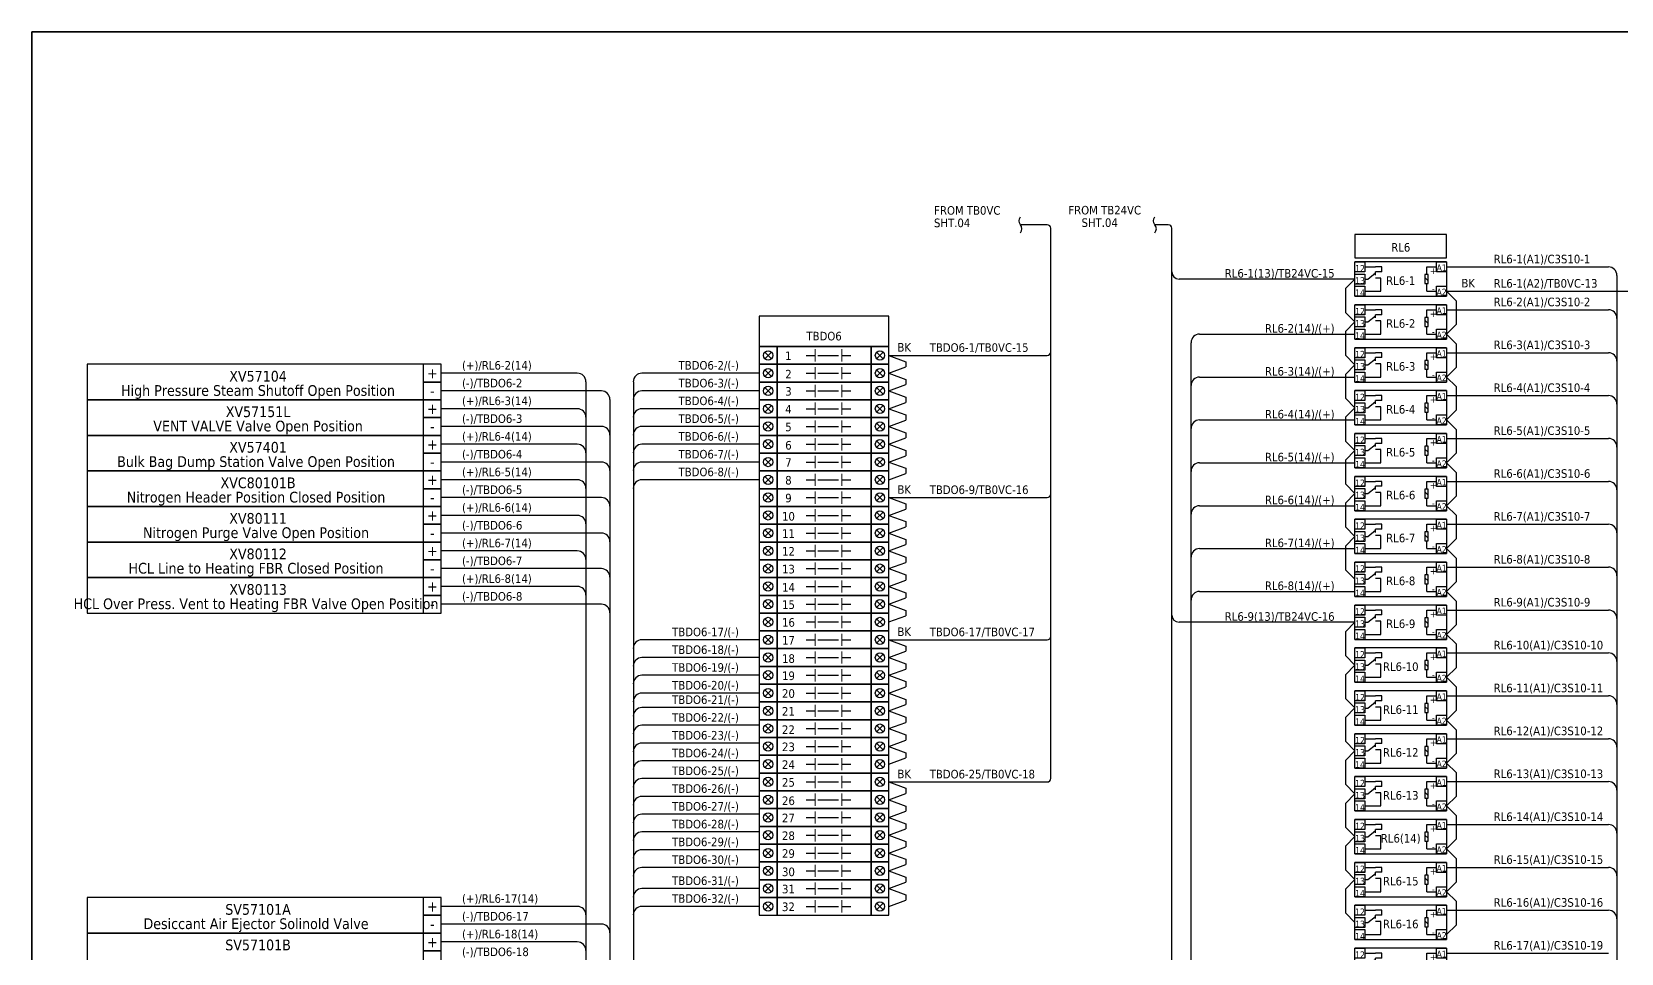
# Model space of a CAD drawing. Header units: millimetres. Extents: x 0 to 1792788, y -13 to 262234.
# Drawn here: x 1468623 to 1525124, y 35938 to 68674 of the extents above; entities that cross this region are included whole.
import ezdxf
from ezdxf.enums import TextEntityAlignment as Align

# ---------------------------------------------------------------- set-up
doc = ezdxf.new("R2010")
doc.units = ezdxf.units.MM
doc.layers.add('HELPPOINT', color=7, linetype='Continuous', lineweight=25)
doc.layers.add('power', color=7, linetype='Continuous', lineweight=25)
doc.styles.add('Tahoma', font='')
doc.styles.get('Tahoma').set_extended_font_data('Tahoma')

# ---------------------------------------------------------------- blocks, each defined once
blk = doc.blocks.new('TPA')
at = {"layer": 'HELPPOINT', "color": 4, "lineweight": 35, "ltscale": 25.4}
for p, q in [((14292753, 12749437), (14292753, 12827491)), ((14292753, 12827491), (14405128, 12827491)), ((14292753, 12749437), (14292753, 12827491)), ((14292753, 12827491), (14405128, 12827491))]:
    blk.add_line(p, q, dxfattribs=at)
blk = doc.blocks.new('700RL')
at = {"color": 1, "ltscale": 25.4}
for p, q in [((15889446, 12491261), (15889446, 12492481)), ((15889446, 12492126), (15889446, 12492481)), ((15889446, 12492481), (15889797, 12492481)), ((15892698, 12492481), (15889446, 12492481)), ((15889446, 12491261), (15889446, 12492481)), ((15889797, 12492481), (15889797, 12492126)), ((15892347, 12492126), (15892347, 12492481)), ((15892347, 12492481), (15892698, 12492481)), ((15892698, 12492481), (15892698, 12492126)), ((15892698, 12492481), (15892698, 12491261)), ((15889797, 12492126), (15889446, 12492126)), ((15889446, 12491694), (15889446, 12492049)), ((15889446, 12492049), (15889797, 12492049)), ((15889797, 12492304), (15890173, 12492304)), ((15889797, 12492049), (15889797, 12491694)), ((15889797, 12491871), (15889900, 12491871)), ((15889900, 12491871), (15890173, 12492089)), ((15890399, 12492304), (15890173, 12492304)), ((15890399, 12492129), (15890173, 12492129)), ((15890173, 12492013), (15890173, 12492129)), ((15890363, 12491906), (15890173, 12491906)), ((15890363, 12491439), (15890363, 12491906)), ((15890399, 12492129), (15890399, 12492304)), ((15891926, 12491929), (15892042, 12491814)), ((15891998, 12492304), (15892347, 12492304)), ((15891998, 12492031), (15891998, 12492304)), ((15892698, 12492126), (15892347, 12492126)), ((15889797, 12491694), (15889446, 12491694)), ((15889446, 12491261), (15889446, 12491617)), ((15889446, 12491617), (15889797, 12491617)), ((15889797, 12491261), (15889446, 12491261)), ((15889446, 12491261), (15892698, 12491261)), ((15889797, 12491617), (15889797, 12491261)), ((15889797, 12491439), (15890363, 12491439)), ((15891998, 12491439), (15891998, 12491712)), ((15891998, 12491439), (15892347, 12491439)), ((15892347, 12491261), (15892347, 12491617)), ((15892347, 12491617), (15892698, 12491617)), ((15892698, 12491261), (15892347, 12491261)), ((15892698, 12491617), (15892698, 12491261))]:
    blk.add_line(p, q, dxfattribs=at)
blk.add_lwpolyline([(15891926, 12491712), (15892042, 12491712), (15892042, 12492031), (15891926, 12492031)], close=True, dxfattribs=at)
at = {"color": 1, "style": 'Tahoma'}
for s, height, p in [('A1', 231.6, (15892527, 12492274)), ('12', 231.6, (15889626, 12492251)), ('13', 231.6, (15889626, 12491819)), ('+', 232, (15892226, 12492165)), ('+', 232, (15892226, 12492165)), ('14', 231.6, (15889626, 12491386)), ('-', 232, (15892226, 12491526)), ('A2', 231.6, (15892527, 12491410))]:
    blk.add_text(s, height=height, dxfattribs=at).set_placement(p, align=Align.MIDDLE_CENTER)

msp = doc.modelspace()

# ---------------------------------------------------------------- linework, layer by layer
at = {"color": 7, "ltscale": 25.4}
for p, q in [((1504717, 61819), (1503771, 61819)), ((1504844, 42149), (1504844, 61692)), ((1518912, 59457), (1519253, 59117)), ((1518912, 59457), (1525833, 59457)), ((1519253, 59117), (1519253, 58274)), ((1518912, 57933), (1519253, 58274)), ((1518912, 57933), (1519253, 57593)), ((1494917, 57295), (1494682, 57060)), ((1494682, 57295), (1494917, 57060)), ((1496150, 57178), (1496468, 57178)), ((1496569, 57178), (1497295, 57178)), ((1497423, 57178), (1497741, 57178)), ((1498656, 57295), (1498891, 57060)), ((1498891, 57295), (1498656, 57060)), ((1499089, 57178), (1504717, 57178)), ((1499089, 57178), (1499694, 56954)), ((1519253, 57593), (1519253, 56750)), ((1494484, 56546), (1490311, 56546)), ((1494917, 56664), (1494682, 56429)), ((1494682, 56664), (1494917, 56429)), ((1496150, 56546), (1496468, 56546)), ((1496569, 56546), (1497295, 56546)), ((1497423, 56546), (1497741, 56546)), ((1498656, 56664), (1498891, 56429)), ((1498891, 56664), (1498656, 56429)), ((1499089, 56546), (1499694, 56769)), ((1499089, 56546), (1499694, 56323)), ((1499694, 56954), (1499694, 56769)), ((1518912, 56409), (1519253, 56750)), ((1490007, 56241), (1490007, 16916)), ((1494917, 56032), (1494682, 55797)), ((1494682, 56032), (1494917, 55797)), ((1498656, 56032), (1498891, 55797)), ((1498891, 56032), (1498656, 55797)), ((1499089, 55915), (1499694, 56138)), ((1499694, 56323), (1499694, 56138)), ((1518912, 56409), (1519253, 56069)), ((1519253, 56069), (1519253, 55226)), ((1488871, 55915), (1483173, 55915)), ((1489176, 55610), (1489176, 16916)), ((1494484, 55915), (1490311, 55915)), ((1494917, 55401), (1494682, 55166)), ((1494682, 55401), (1494917, 55166)), ((1496150, 55915), (1496468, 55915)), ((1496569, 55915), (1497295, 55915)), ((1497423, 55915), (1497741, 55915)), ((1498656, 55401), (1498891, 55166)), ((1498891, 55401), (1498656, 55166)), ((1499089, 55915), (1499694, 55691)), ((1499089, 55283), (1499694, 55506)), ((1499694, 55691), (1499694, 55506)), ((1494484, 55283), (1490311, 55283)), ((1496150, 55283), (1496468, 55283)), ((1496569, 55283), (1497295, 55283)), ((1497423, 55283), (1497741, 55283)), ((1499089, 55283), (1499694, 55060)), ((1499089, 54652), (1499694, 54875)), ((1499694, 55060), (1499694, 54875)), ((1518912, 54885), (1519253, 55226)), ((1518912, 54885), (1519253, 54545)), ((1488871, 54652), (1483173, 54652)), ((1494484, 54652), (1490311, 54652)), ((1494917, 54769), (1494682, 54534)), ((1494682, 54769), (1494917, 54534)), ((1496150, 54652), (1496468, 54652)), ((1496569, 54652), (1497295, 54652)), ((1497423, 54652), (1497741, 54652)), ((1498656, 54769), (1498891, 54534)), ((1498891, 54769), (1498656, 54534)), ((1499089, 54652), (1499694, 54428)), ((1499089, 54020), (1499694, 54243)), ((1499694, 54428), (1499694, 54243)), ((1519253, 54545), (1519253, 53702)), ((1494484, 54020), (1490311, 54020)), ((1494917, 54138), (1494682, 53903)), ((1494682, 54138), (1494917, 53903)), ((1496150, 54020), (1496468, 54020)), ((1496569, 54020), (1497295, 54020)), ((1497423, 54020), (1497741, 54020)), ((1498656, 54138), (1498891, 53903)), ((1498891, 54138), (1498656, 53903)), ((1499089, 54020), (1499694, 53797)), ((1499694, 53797), (1499694, 53612)), ((1518912, 53361), (1519253, 53702)), ((1488871, 53389), (1483173, 53389)), ((1494484, 53389), (1490311, 53389)), ((1494917, 53506), (1494682, 53271)), ((1494682, 53506), (1494917, 53271)), ((1496150, 53389), (1496468, 53389)), ((1496569, 53389), (1497295, 53389)), ((1497423, 53389), (1497741, 53389)), ((1498656, 53506), (1498891, 53271)), ((1498891, 53506), (1498656, 53271)), ((1499089, 53389), (1499694, 53612)), ((1499089, 53389), (1499694, 53165)), ((1499694, 53165), (1499694, 52980)), ((1518912, 53361), (1519253, 53021)), ((1494484, 52757), (1490311, 52757)), ((1494917, 52875), (1494682, 52640)), ((1494682, 52875), (1494917, 52640)), ((1496150, 52757), (1496468, 52757)), ((1496569, 52757), (1497295, 52757)), ((1497423, 52757), (1497741, 52757)), ((1498656, 52875), (1498891, 52640)), ((1498891, 52875), (1498656, 52640)), ((1499089, 52757), (1499694, 52980)), ((1519253, 53021), (1519253, 52178)), ((1488871, 52126), (1483173, 52126)), ((1494917, 52243), (1494682, 52008)), ((1494682, 52243), (1494917, 52008)), ((1496150, 52126), (1496468, 52126)), ((1496569, 52126), (1497295, 52126)), ((1497423, 52126), (1497741, 52126)), ((1498656, 52243), (1498891, 52008)), ((1498891, 52243), (1498656, 52008)), ((1499089, 52126), (1499694, 51902)), ((1499089, 52126), (1504717, 52126)), ((1518912, 51837), (1519253, 52178)), ((1494917, 51612), (1494682, 51377)), ((1494682, 51612), (1494917, 51377)), ((1496150, 51494), (1496468, 51494)), ((1496569, 51494), (1497295, 51494)), ((1497423, 51494), (1497741, 51494)), ((1498656, 51612), (1498891, 51377)), ((1498891, 51612), (1498656, 51377)), ((1499089, 51494), (1499694, 51717)), ((1499089, 51494), (1499694, 51271)), ((1499694, 51902), (1499694, 51717)), ((1518912, 51837), (1519253, 51497)), ((1519253, 51497), (1519253, 50654)), ((1488871, 50863), (1483173, 50863)), ((1494917, 50980), (1494682, 50745)), ((1494682, 50980), (1494917, 50745)), ((1496150, 50863), (1496468, 50863)), ((1496569, 50863), (1497295, 50863)), ((1497423, 50863), (1497741, 50863)), ((1498656, 50980), (1498891, 50745)), ((1498891, 50980), (1498656, 50745)), ((1499089, 50863), (1499694, 51086)), ((1499089, 50863), (1499694, 50639)), ((1499694, 51271), (1499694, 51086)), ((1494917, 50349), (1494682, 50114)), ((1494682, 50349), (1494917, 50114)), ((1498656, 50349), (1498891, 50114)), ((1498891, 50349), (1498656, 50114)), ((1499089, 50231), (1499694, 50454)), ((1499694, 50639), (1499694, 50454)), ((1518912, 50313), (1519253, 50654)), ((1518912, 50313), (1519253, 49973)), ((1496150, 50231), (1496468, 50231)), ((1496569, 50231), (1497295, 50231)), ((1497423, 50231), (1497741, 50231)), ((1499089, 50231), (1499694, 50008)), ((1499089, 49600), (1499694, 49823)), ((1499694, 50008), (1499694, 49823)), ((1519253, 49973), (1519253, 49130)), ((1488871, 49600), (1483173, 49600)), ((1494917, 49717), (1494682, 49482)), ((1494682, 49717), (1494917, 49482)), ((1496150, 49600), (1496468, 49600)), ((1496569, 49600), (1497295, 49600)), ((1497423, 49600), (1497741, 49600)), ((1498656, 49717), (1498891, 49482)), ((1498891, 49717), (1498656, 49482)), ((1499089, 49600), (1499694, 49376)), ((1499089, 48968), (1499694, 49191)), ((1499694, 49376), (1499694, 49191)), ((1494917, 49086), (1494682, 48851)), ((1494682, 49086), (1494917, 48851)), ((1496150, 48968), (1496468, 48968)), ((1496569, 48968), (1497295, 48968)), ((1497423, 48968), (1497741, 48968)), ((1498656, 49086), (1498891, 48851)), ((1498891, 49086), (1498656, 48851)), ((1499089, 48968), (1499694, 48745)), ((1499694, 48745), (1499694, 48560)), ((1518912, 48789), (1519253, 49130)), ((1518912, 48789), (1519253, 48449)), ((1488871, 48337), (1483173, 48337)), ((1494917, 48454), (1494682, 48219)), ((1494682, 48454), (1494917, 48219)), ((1496150, 48337), (1496468, 48337)), ((1496569, 48337), (1497295, 48337)), ((1497423, 48337), (1497741, 48337)), ((1498656, 48454), (1498891, 48219)), ((1498891, 48454), (1498656, 48219)), ((1499089, 48337), (1499694, 48560)), ((1499089, 48337), (1499694, 48113)), ((1499694, 48113), (1499694, 47928)), ((1519253, 48449), (1519253, 47606)), ((1494917, 47823), (1494682, 47588)), ((1494682, 47823), (1494917, 47588)), ((1496150, 47705), (1496468, 47705)), ((1496569, 47705), (1497295, 47705)), ((1497423, 47705), (1497741, 47705)), ((1498656, 47823), (1498891, 47588)), ((1498891, 47823), (1498656, 47588)), ((1499089, 47705), (1499694, 47928)), ((1518912, 47265), (1519253, 47606)), ((1494484, 47074), (1490311, 47074)), ((1494917, 47191), (1494682, 46956)), ((1494682, 47191), (1494917, 46956)), ((1496150, 47074), (1496468, 47074)), ((1496569, 47074), (1497295, 47074)), ((1497423, 47074), (1497741, 47074)), ((1498656, 47191), (1498891, 46956)), ((1498891, 47191), (1498656, 46956)), ((1499089, 47074), (1499694, 46850)), ((1499089, 47074), (1504717, 47074)), ((1518912, 47265), (1519253, 46925)), ((1519253, 46925), (1519253, 46082)), ((1494484, 46442), (1490311, 46442)), ((1494917, 46560), (1494682, 46325)), ((1494682, 46560), (1494917, 46325)), ((1496150, 46442), (1496468, 46442)), ((1496569, 46442), (1497295, 46442)), ((1497423, 46442), (1497741, 46442)), ((1498656, 46560), (1498891, 46325)), ((1498891, 46560), (1498656, 46325)), ((1499089, 46442), (1499694, 46665)), ((1499089, 46442), (1499694, 46219)), ((1499694, 46850), (1499694, 46665)), ((1494484, 45811), (1490311, 45811)), ((1494917, 45928), (1494682, 45693)), ((1494682, 45928), (1494917, 45693)), ((1496150, 45811), (1496468, 45811)), ((1496569, 45811), (1497295, 45811)), ((1497423, 45811), (1497741, 45811)), ((1498656, 45928), (1498891, 45693)), ((1498891, 45928), (1498656, 45693)), ((1499089, 45811), (1499694, 46034)), ((1499089, 45811), (1499694, 45587)), ((1499694, 46219), (1499694, 46034)), ((1518912, 45741), (1519253, 46082)), ((1494917, 45297), (1494682, 45062)), ((1494682, 45297), (1494917, 45062)), ((1498656, 45297), (1498891, 45062)), ((1498891, 45297), (1498656, 45062)), ((1499089, 45179), (1499694, 45403)), ((1499694, 45587), (1499694, 45403)), ((1518912, 45741), (1519253, 45401)), ((1519253, 45401), (1519253, 44558)), ((1494484, 45179), (1490311, 45179)), ((1494484, 44665), (1490311, 44665)), ((1494917, 44665), (1494682, 44430)), ((1494682, 44665), (1494917, 44430)), ((1496150, 45179), (1496468, 45179)), ((1496569, 45179), (1497295, 45179)), ((1497423, 45179), (1497741, 45179)), ((1498656, 44665), (1498891, 44430)), ((1498891, 44665), (1498656, 44430)), ((1499089, 45179), (1499694, 44956)), ((1499089, 44548), (1499694, 44771)), ((1499694, 44956), (1499694, 44771)), ((1496150, 44548), (1496468, 44548)), ((1496569, 44548), (1497295, 44548)), ((1497423, 44548), (1497741, 44548)), ((1499089, 44548), (1499694, 44324)), ((1499089, 43916), (1499694, 44140)), ((1499694, 44324), (1499694, 44140)), ((1518912, 44217), (1519253, 44558)), ((1518912, 44217), (1519253, 43877)), ((1494484, 44034), (1490311, 44034)), ((1494917, 44034), (1494682, 43799)), ((1494682, 44034), (1494917, 43799)), ((1496150, 43916), (1496468, 43916)), ((1496569, 43916), (1497295, 43916)), ((1497423, 43916), (1497741, 43916)), ((1498656, 44034), (1498891, 43799)), ((1498891, 44034), (1498656, 43799)), ((1499089, 43916), (1499694, 43693)), ((1499089, 43285), (1499694, 43508)), ((1499694, 43693), (1499694, 43508)), ((1519253, 43877), (1519253, 43034)), ((1494484, 43402), (1490311, 43402)), ((1494917, 43402), (1494682, 43167)), ((1494682, 43402), (1494917, 43167)), ((1496150, 43285), (1496468, 43285)), ((1496569, 43285), (1497295, 43285)), ((1497423, 43285), (1497741, 43285)), ((1498656, 43402), (1498891, 43167)), ((1498891, 43402), (1498656, 43167)), ((1499089, 43285), (1499694, 43062)), ((1499694, 43062), (1499694, 42877)), ((1518912, 42693), (1519253, 43034)), ((1494484, 42771), (1490311, 42771)), ((1494917, 42771), (1494682, 42536)), ((1494682, 42771), (1494917, 42536)), ((1496150, 42653), (1496468, 42653)), ((1496569, 42653), (1497295, 42653)), ((1497423, 42653), (1497741, 42653)), ((1498656, 42771), (1498891, 42536)), ((1498891, 42771), (1498656, 42536)), ((1499089, 42653), (1499694, 42877)), ((1518912, 42693), (1519253, 42353)), ((1494484, 42139), (1490311, 42139)), ((1494917, 42139), (1494682, 41904)), ((1494682, 42139), (1494917, 41904)), ((1496150, 42022), (1496468, 42022)), ((1496569, 42022), (1497295, 42022)), ((1497423, 42022), (1497741, 42022)), ((1498656, 42139), (1498891, 41904)), ((1498891, 42139), (1498656, 41904)), ((1499089, 42022), (1499694, 41799)), ((1499089, 42022), (1504717, 42022)), ((1519253, 42353), (1519253, 41510)), ((1494484, 41508), (1490311, 41508)), ((1494917, 41508), (1494682, 41273)), ((1494682, 41508), (1494917, 41273)), ((1496150, 41390), (1496468, 41390)), ((1496569, 41390), (1497295, 41390)), ((1497423, 41390), (1497741, 41390)), ((1498656, 41508), (1498891, 41273)), ((1498891, 41508), (1498656, 41273)), ((1499089, 41390), (1499694, 41614)), ((1499089, 41390), (1499694, 41167)), ((1499694, 41799), (1499694, 41614)), ((1518912, 41169), (1519253, 41510)), ((1494484, 40876), (1490311, 40876)), ((1494917, 40876), (1494682, 40641)), ((1494682, 40876), (1494917, 40641)), ((1496150, 40759), (1496468, 40759)), ((1496569, 40759), (1497295, 40759)), ((1497423, 40759), (1497741, 40759)), ((1498656, 40876), (1498891, 40641)), ((1498891, 40876), (1498656, 40641)), ((1499089, 40759), (1499694, 40982)), ((1499089, 40759), (1499694, 40536)), ((1499694, 41167), (1499694, 40982)), ((1518912, 41169), (1519253, 40829)), ((1519253, 40829), (1519253, 39986)), ((1494484, 40245), (1490311, 40245)), ((1494917, 40245), (1494682, 40010)), ((1494682, 40245), (1494917, 40010)), ((1496150, 40127), (1496468, 40127)), ((1496569, 40127), (1497295, 40127)), ((1497423, 40127), (1497741, 40127)), ((1498656, 40245), (1498891, 40010)), ((1498891, 40245), (1498656, 40010)), ((1499089, 40127), (1499694, 40351)), ((1499089, 40127), (1499694, 39904)), ((1499694, 40536), (1499694, 40351)), ((1494484, 39613), (1490311, 39613)), ((1494917, 39613), (1494682, 39378)), ((1494682, 39613), (1494917, 39378)), ((1498656, 39613), (1498891, 39378)), ((1498891, 39613), (1498656, 39378)), ((1499089, 39496), (1499694, 39719)), ((1499694, 39904), (1499694, 39719)), ((1518912, 39645), (1519253, 39986)), ((1518912, 39645), (1519253, 39305)), ((1496150, 39496), (1496468, 39496)), ((1496569, 39496), (1497295, 39496)), ((1497423, 39496), (1497741, 39496)), ((1499089, 39496), (1499694, 39273)), ((1499089, 38864), (1499694, 39088)), ((1499694, 39273), (1499694, 39088)), ((1519253, 39305), (1519253, 38462)), ((1494484, 38982), (1490311, 38982)), ((1494917, 38982), (1494682, 38747)), ((1494682, 38982), (1494917, 38747)), ((1496150, 38864), (1496468, 38864)), ((1496569, 38864), (1497295, 38864)), ((1497423, 38864), (1497741, 38864)), ((1498656, 38982), (1498891, 38747)), ((1498891, 38982), (1498656, 38747)), ((1499089, 38864), (1499694, 38641)), ((1499089, 38233), (1499694, 38456)), ((1499694, 38641), (1499694, 38456)), ((1518912, 38121), (1519253, 38462)), ((1494484, 38233), (1490311, 38233)), ((1494917, 38350), (1494682, 38115)), ((1494682, 38350), (1494917, 38115)), ((1496150, 38233), (1496468, 38233)), ((1496569, 38233), (1497295, 38233)), ((1497423, 38233), (1497741, 38233)), ((1498656, 38350), (1498891, 38115)), ((1498891, 38350), (1498656, 38115)), ((1499089, 38233), (1499694, 38010)), ((1499694, 38010), (1499694, 37825)), ((1518912, 38121), (1519253, 37781)), ((1494484, 37601), (1490311, 37601)), ((1494917, 37719), (1494682, 37484)), ((1494682, 37719), (1494917, 37484)), ((1496150, 37601), (1496468, 37601)), ((1496569, 37601), (1497295, 37601)), ((1497423, 37601), (1497741, 37601)), ((1498656, 37719), (1498891, 37484)), ((1498891, 37719), (1498656, 37484)), ((1499089, 37601), (1499694, 37825)), ((1519253, 37781), (1519253, 36938)), ((1488871, 36970), (1483173, 36970)), ((1518912, 36597), (1519253, 36938))]:
    msp.add_line(p, q, dxfattribs=at)
at = {"color": 1, "ltscale": 25.4}
for p, q in [((1509023, 61819), (1508549, 61819)), ((1509150, 60144), (1509150, 61692)), ((1509150, 23568), (1509150, 61692)), ((1515660, 59890), (1509404, 59890)), ((1515660, 59890), (1515319, 59549)), ((1515319, 59549), (1515319, 58706)), ((1515660, 58366), (1515319, 58706)), ((1515660, 58366), (1515319, 58025)), ((1515319, 58025), (1515319, 57182)), ((1515660, 56842), (1515319, 57182)), ((1515660, 56842), (1515319, 56501)), ((1515319, 56501), (1515319, 55658)), ((1515660, 55318), (1515319, 55658)), ((1515660, 55318), (1515319, 54977)), ((1515319, 54977), (1515319, 54134)), ((1515660, 53794), (1515319, 54134)), ((1515660, 53794), (1515319, 53453)), ((1515319, 53453), (1515319, 52610)), ((1515660, 52270), (1515319, 52610)), ((1515660, 52270), (1515319, 51929)), ((1515319, 51929), (1515319, 51086)), ((1515660, 50746), (1515319, 51086)), ((1515660, 50746), (1515319, 50405)), ((1515319, 50405), (1515319, 49562)), ((1515660, 49222), (1515319, 49562)), ((1515660, 47698), (1509404, 47698)), ((1515660, 47698), (1515319, 47357)), ((1515319, 47357), (1515319, 46514)), ((1515660, 46174), (1515319, 46514)), ((1515660, 46174), (1515319, 45833)), ((1515319, 45833), (1515319, 44990)), ((1515660, 44650), (1515319, 44990)), ((1515660, 44650), (1515319, 44309)), ((1515319, 44309), (1515319, 43466)), ((1515660, 43126), (1515319, 43466)), ((1515660, 43126), (1515319, 42785)), ((1515319, 42785), (1515319, 41942)), ((1515660, 41602), (1515319, 41942)), ((1515660, 41602), (1515319, 41261)), ((1515319, 41261), (1515319, 40418)), ((1515660, 40078), (1515319, 40418)), ((1515660, 40078), (1515319, 39737)), ((1515319, 39737), (1515319, 38894)), ((1515660, 38554), (1515319, 38894)), ((1515660, 38554), (1515319, 38213)), ((1515319, 38213), (1515319, 37370)), ((1515660, 37030), (1515319, 37370))]:
    msp.add_line(p, q, dxfattribs=at)
at = {"color": 4, "ltscale": 25.4}
for p, q in [((1518912, 60322), (1524666, 60322)), ((1524971, 60017), (1524971, 9499)), ((1518912, 58798), (1524666, 58798)), ((1510137, 57933), (1515660, 57933)), ((1509833, 9499), (1509833, 57628)), ((1518912, 57274), (1524666, 57274)), ((1488015, 56546), (1483173, 56546)), ((1488320, 56241), (1488320, 9499)), ((1510137, 56409), (1515660, 56409)), ((1518912, 55750), (1524666, 55750)), ((1488015, 55283), (1483173, 55283)), ((1510137, 54885), (1515660, 54885)), ((1488015, 54020), (1483173, 54020)), ((1518912, 54226), (1524666, 54226)), ((1510137, 53361), (1515660, 53361)), ((1488015, 52757), (1483173, 52757)), ((1518912, 52702), (1524666, 52702)), ((1488015, 51494), (1483173, 51494)), ((1510137, 51837), (1515660, 51837)), ((1518912, 51178), (1524666, 51178)), ((1510137, 50313), (1515660, 50313)), ((1488015, 50231), (1483173, 50231)), ((1518912, 49654), (1524666, 49654)), ((1488015, 48968), (1483173, 48968)), ((1510137, 48789), (1515660, 48789)), ((1518912, 48130), (1524666, 48130)), ((1518912, 46606), (1524666, 46606)), ((1518912, 45082), (1524666, 45082)), ((1518912, 43558), (1524666, 43558)), ((1518912, 42034), (1524666, 42034)), ((1518912, 40510), (1524666, 40510)), ((1518912, 38986), (1524666, 38986)), ((1488015, 37601), (1483173, 37601)), ((1518912, 37462), (1524666, 37462)), ((1488015, 36338), (1483173, 36338)), ((1518912, 35938), (1524666, 35938))]:
    msp.add_line(p, q, dxfattribs=at)
at = {"color": 7, "lineweight": 9, "ltscale": 25.4}
for p, q in [((1496468, 56961), (1496468, 57394)), ((1497423, 56961), (1497423, 57394)), ((1496468, 56329), (1496468, 56763)), ((1497423, 56329), (1497423, 56763)), ((1496468, 55698), (1496468, 56131)), ((1497423, 55698), (1497423, 56131)), ((1496468, 55066), (1496468, 55500)), ((1497423, 55066), (1497423, 55500)), ((1496468, 54435), (1496468, 54868)), ((1497423, 54435), (1497423, 54868)), ((1496468, 53803), (1496468, 54237)), ((1497423, 53803), (1497423, 54237)), ((1496468, 53172), (1496468, 53605)), ((1497423, 53172), (1497423, 53605)), ((1496468, 52540), (1496468, 52974)), ((1497423, 52540), (1497423, 52974)), ((1496468, 51909), (1496468, 52342)), ((1497423, 51909), (1497423, 52342)), ((1496468, 51277), (1496468, 51711)), ((1497423, 51277), (1497423, 51711)), ((1496468, 50646), (1496468, 51079)), ((1497423, 50646), (1497423, 51079)), ((1496468, 50014), (1496468, 50448)), ((1497423, 50014), (1497423, 50448)), ((1496468, 49383), (1496468, 49816)), ((1497423, 49383), (1497423, 49816)), ((1496468, 48751), (1496468, 49185)), ((1497423, 48751), (1497423, 49185)), ((1496468, 48120), (1496468, 48553)), ((1497423, 48120), (1497423, 48553)), ((1496468, 47488), (1496468, 47922)), ((1497423, 47488), (1497423, 47922)), ((1496468, 46857), (1496468, 47290)), ((1497423, 46857), (1497423, 47290)), ((1496468, 46226), (1496468, 46659)), ((1497423, 46226), (1497423, 46659)), ((1496468, 45594), (1496468, 46027)), ((1497423, 45594), (1497423, 46027)), ((1496468, 44963), (1496468, 45396)), ((1497423, 44963), (1497423, 45396)), ((1496468, 44331), (1496468, 44764)), ((1497423, 44331), (1497423, 44764)), ((1496468, 43700), (1496468, 44133)), ((1497423, 43700), (1497423, 44133)), ((1496468, 43068), (1496468, 43502)), ((1497423, 43068), (1497423, 43502)), ((1496468, 42437), (1496468, 42870)), ((1497423, 42437), (1497423, 42870)), ((1496468, 41805), (1496468, 42239)), ((1497423, 41805), (1497423, 42239)), ((1496468, 41174), (1496468, 41607)), ((1497423, 41174), (1497423, 41607)), ((1496468, 40542), (1496468, 40976)), ((1497423, 40542), (1497423, 40976)), ((1496468, 39911), (1496468, 40344)), ((1497423, 39911), (1497423, 40344)), ((1496468, 39279), (1496468, 39713)), ((1497423, 39279), (1497423, 39713)), ((1496468, 38648), (1496468, 39081)), ((1497423, 38648), (1497423, 39081)), ((1496468, 38016), (1496468, 38450)), ((1497423, 38016), (1497423, 38450)), ((1496468, 37385), (1496468, 37818)), ((1497423, 37385), (1497423, 37818))]:
    msp.add_line(p, q, dxfattribs=at)
at = {"color": 7, "ltscale": 25.4}
msp.add_lwpolyline([(1503771, 61537, 0.351), (1503771, 61819, -0.351), (1503771, 62101, 2.081666)], format="xyb", dxfattribs=at)
at = {"color": 1, "ltscale": 25.4}
msp.add_lwpolyline([(1508549, 61537, 0.351), (1508549, 61819, -0.351), (1508549, 62101, 2.081666)], format="xyb", dxfattribs=at)
at = {"color": 2, "ltscale": 25.4}
for points in [[(1515660, 60647), (1518912, 60647), (1518912, 61478), (1515660, 61478)], [(1470592, 55599), (1483173, 55599), (1483173, 56862), (1470592, 56862)], [(1470592, 54336), (1483173, 54336), (1483173, 55599), (1470592, 55599)], [(1470592, 53073), (1483173, 53073), (1483173, 54336), (1470592, 54336)], [(1470592, 51810), (1483173, 51810), (1483173, 53073), (1470592, 53073)], [(1470592, 50547), (1483173, 50547), (1483173, 51810), (1470592, 51810)], [(1470592, 49284), (1483173, 49284), (1483173, 50547), (1470592, 50547)], [(1470592, 48021), (1483173, 48021), (1483173, 49284), (1470592, 49284)], [(1470592, 36654), (1483173, 36654), (1483173, 37917), (1470592, 37917)], [(1470592, 35391), (1483173, 35391), (1483173, 36654), (1470592, 36654)]]:
    msp.add_lwpolyline(points, close=True, dxfattribs=at)
at = {"color": 4, "ltscale": 25.4}
msp.add_lwpolyline([(1494484, 57493), (1499089, 57493), (1499089, 58572), (1494484, 58572)], close=True, dxfattribs=at)
at = {"color": 7, "ltscale": 25.4}
for points in [[(1494484, 56862), (1495115, 56862), (1495115, 57493), (1494484, 57493)], [(1495115, 56862), (1498458, 56862), (1498458, 57493), (1495115, 57493)], [(1498458, 56862), (1499089, 56862), (1499089, 57493), (1498458, 57493)], [(1494484, 56230), (1495115, 56230), (1495115, 56862), (1494484, 56862)], [(1495115, 56230), (1498458, 56230), (1498458, 56862), (1495115, 56862)], [(1498458, 56230), (1499089, 56230), (1499089, 56862), (1498458, 56862)], [(1482541, 55599), (1483173, 55599), (1483173, 56230), (1482541, 56230)], [(1494484, 55599), (1495115, 55599), (1495115, 56230), (1494484, 56230)], [(1495115, 55599), (1498458, 55599), (1498458, 56230), (1495115, 56230)], [(1498458, 55599), (1499089, 55599), (1499089, 56230), (1498458, 56230)], [(1494484, 54967), (1495115, 54967), (1495115, 55599), (1494484, 55599)], [(1495115, 54967), (1498458, 54967), (1498458, 55599), (1495115, 55599)], [(1498458, 54967), (1499089, 54967), (1499089, 55599), (1498458, 55599)], [(1482541, 54336), (1483173, 54336), (1483173, 54967), (1482541, 54967)], [(1494484, 54336), (1495115, 54336), (1495115, 54967), (1494484, 54967)], [(1495115, 54336), (1498458, 54336), (1498458, 54967), (1495115, 54967)], [(1498458, 54336), (1499089, 54336), (1499089, 54967), (1498458, 54967)], [(1494484, 53704), (1495115, 53704), (1495115, 54336), (1494484, 54336)], [(1495115, 53704), (1498458, 53704), (1498458, 54336), (1495115, 54336)], [(1498458, 53704), (1499089, 53704), (1499089, 54336), (1498458, 54336)], [(1482541, 53073), (1483173, 53073), (1483173, 53704), (1482541, 53704)], [(1494484, 53073), (1495115, 53073), (1495115, 53704), (1494484, 53704)], [(1495115, 53073), (1498458, 53073), (1498458, 53704), (1495115, 53704)], [(1498458, 53073), (1499089, 53073), (1499089, 53704), (1498458, 53704)], [(1494484, 52441), (1495115, 52441), (1495115, 53073), (1494484, 53073)], [(1495115, 52441), (1498458, 52441), (1498458, 53073), (1495115, 53073)], [(1498458, 52441), (1499089, 52441), (1499089, 53073), (1498458, 53073)], [(1482541, 51810), (1483173, 51810), (1483173, 52441), (1482541, 52441)], [(1494484, 51810), (1495115, 51810), (1495115, 52441), (1494484, 52441)], [(1495115, 51810), (1498458, 51810), (1498458, 52441), (1495115, 52441)], [(1498458, 51810), (1499089, 51810), (1499089, 52441), (1498458, 52441)], [(1494484, 51178), (1495115, 51178), (1495115, 51810), (1494484, 51810)], [(1495115, 51178), (1498458, 51178), (1498458, 51810), (1495115, 51810)], [(1498458, 51178), (1499089, 51178), (1499089, 51810), (1498458, 51810)], [(1482541, 50547), (1483173, 50547), (1483173, 51178), (1482541, 51178)], [(1494484, 50547), (1495115, 50547), (1495115, 51178), (1494484, 51178)], [(1495115, 50547), (1498458, 50547), (1498458, 51178), (1495115, 51178)], [(1498458, 50547), (1499089, 50547), (1499089, 51178), (1498458, 51178)], [(1494484, 49915), (1495115, 49915), (1495115, 50547), (1494484, 50547)], [(1495115, 49915), (1498458, 49915), (1498458, 50547), (1495115, 50547)], [(1498458, 49915), (1499089, 49915), (1499089, 50547), (1498458, 50547)], [(1482541, 49284), (1483173, 49284), (1483173, 49915), (1482541, 49915)], [(1494484, 49284), (1495115, 49284), (1495115, 49915), (1494484, 49915)], [(1495115, 49284), (1498458, 49284), (1498458, 49915), (1495115, 49915)], [(1498458, 49284), (1499089, 49284), (1499089, 49915), (1498458, 49915)], [(1494484, 48652), (1495115, 48652), (1495115, 49284), (1494484, 49284)], [(1495115, 48652), (1498458, 48652), (1498458, 49284), (1495115, 49284)], [(1498458, 48652), (1499089, 48652), (1499089, 49284), (1498458, 49284)], [(1482541, 48021), (1483173, 48021), (1483173, 48652), (1482541, 48652)], [(1494484, 48021), (1495115, 48021), (1495115, 48652), (1494484, 48652)], [(1495115, 48021), (1498458, 48021), (1498458, 48652), (1495115, 48652)], [(1498458, 48021), (1499089, 48021), (1499089, 48652), (1498458, 48652)], [(1494484, 47389), (1495115, 47389), (1495115, 48021), (1494484, 48021)], [(1495115, 47389), (1498458, 47389), (1498458, 48021), (1495115, 48021)], [(1498458, 47389), (1499089, 47389), (1499089, 48021), (1498458, 48021)], [(1494484, 46758), (1495115, 46758), (1495115, 47389), (1494484, 47389)], [(1495115, 46758), (1498458, 46758), (1498458, 47389), (1495115, 47389)], [(1498458, 46758), (1499089, 46758), (1499089, 47389), (1498458, 47389)], [(1494484, 46126), (1495115, 46126), (1495115, 46758), (1494484, 46758)], [(1495115, 46126), (1498458, 46126), (1498458, 46758), (1495115, 46758)], [(1498458, 46126), (1499089, 46126), (1499089, 46758), (1498458, 46758)], [(1494484, 45495), (1495115, 45495), (1495115, 46126), (1494484, 46126)], [(1495115, 45495), (1498458, 45495), (1498458, 46126), (1495115, 46126)], [(1498458, 45495), (1499089, 45495), (1499089, 46126), (1498458, 46126)], [(1494484, 44864), (1495115, 44864), (1495115, 45495), (1494484, 45495)], [(1495115, 44864), (1498458, 44864), (1498458, 45495), (1495115, 45495)], [(1498458, 44864), (1499089, 44864), (1499089, 45495), (1498458, 45495)], [(1494484, 44232), (1495115, 44232), (1495115, 44864), (1494484, 44864)], [(1495115, 44232), (1498458, 44232), (1498458, 44864), (1495115, 44864)], [(1498458, 44232), (1499089, 44232), (1499089, 44864), (1498458, 44864)], [(1494484, 43601), (1495115, 43601), (1495115, 44232), (1494484, 44232)], [(1495115, 43601), (1498458, 43601), (1498458, 44232), (1495115, 44232)], [(1498458, 43601), (1499089, 43601), (1499089, 44232), (1498458, 44232)], [(1494484, 42969), (1495115, 42969), (1495115, 43601), (1494484, 43601)], [(1495115, 42969), (1498458, 42969), (1498458, 43601), (1495115, 43601)], [(1498458, 42969), (1499089, 42969), (1499089, 43601), (1498458, 43601)], [(1494484, 42338), (1495115, 42338), (1495115, 42969), (1494484, 42969)], [(1495115, 42338), (1498458, 42338), (1498458, 42969), (1495115, 42969)], [(1498458, 42338), (1499089, 42338), (1499089, 42969), (1498458, 42969)], [(1494484, 41706), (1495115, 41706), (1495115, 42338), (1494484, 42338)], [(1495115, 41706), (1498458, 41706), (1498458, 42338), (1495115, 42338)], [(1498458, 41706), (1499089, 41706), (1499089, 42338), (1498458, 42338)], [(1494484, 41075), (1495115, 41075), (1495115, 41706), (1494484, 41706)], [(1495115, 41075), (1498458, 41075), (1498458, 41706), (1495115, 41706)], [(1498458, 41075), (1499089, 41075), (1499089, 41706), (1498458, 41706)], [(1494484, 40443), (1495115, 40443), (1495115, 41075), (1494484, 41075)], [(1495115, 40443), (1498458, 40443), (1498458, 41075), (1495115, 41075)], [(1498458, 40443), (1499089, 40443), (1499089, 41075), (1498458, 41075)], [(1494484, 39812), (1495115, 39812), (1495115, 40443), (1494484, 40443)], [(1495115, 39812), (1498458, 39812), (1498458, 40443), (1495115, 40443)], [(1498458, 39812), (1499089, 39812), (1499089, 40443), (1498458, 40443)], [(1494484, 39180), (1495115, 39180), (1495115, 39812), (1494484, 39812)], [(1495115, 39180), (1498458, 39180), (1498458, 39812), (1495115, 39812)], [(1498458, 39180), (1499089, 39180), (1499089, 39812), (1498458, 39812)], [(1494484, 38549), (1495115, 38549), (1495115, 39180), (1494484, 39180)], [(1495115, 38549), (1498458, 38549), (1498458, 39180), (1495115, 39180)], [(1498458, 38549), (1499089, 38549), (1499089, 39180), (1498458, 39180)], [(1494484, 37917), (1495115, 37917), (1495115, 38549), (1494484, 38549)], [(1495115, 37917), (1498458, 37917), (1498458, 38549), (1495115, 38549)], [(1498458, 37917), (1499089, 37917), (1499089, 38549), (1498458, 38549)], [(1494484, 37286), (1495115, 37286), (1495115, 37917), (1494484, 37917)], [(1495115, 37286), (1498458, 37286), (1498458, 37917), (1495115, 37917)], [(1498458, 37286), (1499089, 37286), (1499089, 37917), (1498458, 37917)], [(1482541, 36654), (1483173, 36654), (1483173, 37286), (1482541, 37286)], [(1482541, 35391), (1483173, 35391), (1483173, 36023), (1482541, 36023)]]:
    msp.add_lwpolyline(points, close=True, dxfattribs=at)
at = {"color": 1, "ltscale": 25.4}
for points in [[(1482541, 56230), (1483173, 56230), (1483173, 56862), (1482541, 56862)], [(1482541, 54967), (1483173, 54967), (1483173, 55599), (1482541, 55599)], [(1482541, 53704), (1483173, 53704), (1483173, 54336), (1482541, 54336)], [(1482541, 52441), (1483173, 52441), (1483173, 53073), (1482541, 53073)], [(1482541, 51178), (1483173, 51178), (1483173, 51810), (1482541, 51810)], [(1482541, 49915), (1483173, 49915), (1483173, 50547), (1482541, 50547)], [(1482541, 48652), (1483173, 48652), (1483173, 49284), (1482541, 49284)], [(1482541, 37286), (1483173, 37286), (1483173, 37917), (1482541, 37917)], [(1482541, 36023), (1483173, 36023), (1483173, 36654), (1482541, 36654)]]:
    msp.add_lwpolyline(points, close=True, dxfattribs=at)
at = {"color": 7, "ltscale": 25.4}
for centre in [(1494799, 57178), (1498774, 57178), (1494799, 56546), (1498774, 56546), (1494799, 55915), (1498774, 55915), (1494799, 55283), (1498774, 55283), (1494799, 54652), (1498774, 54652), (1494799, 54020), (1498774, 54020), (1494799, 53389), (1498774, 53389), (1494799, 52757), (1498774, 52757), (1494799, 52126), (1498774, 52126), (1494799, 51494), (1498774, 51494), (1494799, 50863), (1498774, 50863), (1494799, 50231), (1498774, 50231), (1494799, 49600), (1498774, 49600), (1494799, 48968), (1498774, 48968), (1494799, 48337), (1498774, 48337), (1494799, 47705), (1498774, 47705), (1494799, 47074), (1498774, 47074), (1494799, 46442), (1498774, 46442), (1494799, 45811), (1498774, 45811), (1494799, 45179), (1498774, 45179), (1494799, 44548), (1498774, 44548), (1494799, 43916), (1498774, 43916), (1494799, 43285), (1498774, 43285), (1494799, 42653), (1498774, 42653), (1494799, 42022), (1498774, 42022), (1494799, 41390), (1498774, 41390), (1494799, 40759), (1498774, 40759), (1494799, 40127), (1498774, 40127), (1494799, 39496), (1498774, 39496), (1494799, 38864), (1498774, 38864), (1494799, 38233), (1498774, 38233), (1494799, 37601), (1498774, 37601)]:
    msp.add_circle(centre, 166, dxfattribs=at)
for centre, radius, start, end in [((1504717, 61692), 127, 0, 90), ((1504717, 57305), 127, 270, 0), ((1490311, 56241), 305, 90, 180), ((1488871, 55610), 305, 0, 90), ((1490311, 55610), 305, 90, 180), ((1490311, 54978), 305, 90, 180), ((1488871, 54347), 305, 0, 90), ((1490311, 54347), 305, 90, 180), ((1490311, 53715), 305, 90, 180), ((1488871, 53084), 305, 0, 90), ((1490311, 53084), 305, 90, 180), ((1490311, 52452), 305, 90, 180), ((1488871, 51821), 305, 0, 90), ((1504717, 52253), 127, 270, 0), ((1488871, 50558), 305, 0, 90), ((1488871, 49295), 305, 0, 90), ((1488871, 48032), 305, 0, 90), ((1490311, 46769), 305, 90, 180), ((1504717, 47201), 127, 270, 0), ((1490311, 46137), 305, 90, 180), ((1490311, 45506), 305, 90, 180), ((1490311, 44874), 305, 90, 180), ((1490311, 44360), 305, 90, 180), ((1490311, 43729), 305, 90, 180), ((1490311, 43097), 305, 90, 180), ((1490311, 42466), 305, 90, 180), ((1490311, 41835), 305, 90, 180), ((1504717, 42149), 127, 270, 0), ((1490311, 41203), 305, 90, 180), ((1490311, 40572), 305, 90, 180), ((1490311, 39940), 305, 90, 180), ((1490311, 39309), 305, 90, 180), ((1490311, 38677), 305, 90, 180), ((1490311, 37928), 305, 90, 180), ((1490311, 37297), 305, 90, 180), ((1488871, 36665), 305, 0, 90)]:
    msp.add_arc(centre, radius, start, end, dxfattribs=at)
at = {"color": 1, "ltscale": 25.4}
for centre, radius, start, end in [((1509023, 61692), 127, 0, 90), ((1509404, 60144), 254, 180, 270), ((1509404, 47952), 254, 180, 270)]:
    msp.add_arc(centre, radius, start, end, dxfattribs=at)
at = {"color": 4, "ltscale": 25.4}
for centre, start, end in [((1524666, 60017), 0, 90), ((1524666, 58493), 0, 90), ((1510137, 57628), 90, 180), ((1524666, 56969), 0, 90), ((1488015, 56241), 0, 90), ((1510137, 56104), 90, 180), ((1524666, 55445), 0, 90), ((1488015, 54978), 0, 90), ((1510137, 54580), 90, 180), ((1488015, 53715), 0, 90), ((1524666, 53921), 0, 90), ((1510137, 53056), 90, 180), ((1488015, 52452), 0, 90), ((1524666, 52397), 0, 90), ((1488015, 51189), 0, 90), ((1510137, 51532), 90, 180), ((1524666, 50873), 0, 90), ((1510137, 50008), 90, 180), ((1488015, 49926), 0, 90), ((1524666, 49349), 0, 90), ((1488015, 48663), 0, 90), ((1510137, 48484), 90, 180), ((1524666, 47825), 0, 90), ((1524666, 46301), 0, 90), ((1524666, 44777), 0, 90), ((1524666, 43253), 0, 90), ((1524666, 41729), 0, 90), ((1524666, 40205), 0, 90), ((1524666, 38681), 0, 90), ((1488015, 37297), 0, 90), ((1524666, 37157), 0, 90), ((1488015, 36034), 0, 90)]:
    msp.add_arc(centre, 305, start, end, dxfattribs=at)

# ---------------------------------------------------------------- block references
at = {"xscale": 0.8800000000046566, "yscale": 0.8800000000046566, "zscale": 0.8800000000046566}
msp.add_blockref('TPA', (-11109000, -11219518), dxfattribs=at)
for p in [(-14373786, -12431982), (-14373786, -12433506), (-14373786, -12435030), (-14373786, -12436554), (-14373786, -12438078), (-14373786, -12439602), (-14373786, -12441126), (-14373786, -12442650), (-14373786, -12444174), (-14373786, -12445698), (-14373786, -12447222), (-14373786, -12448746), (-14373786, -12450270), (-14373786, -12451794), (-14373786, -12453318), (-14373786, -12454842), (-14373786, -12456366)]:
    msp.add_blockref('700RL', p)

# ---------------------------------------------------------------- texts
at = {"color": 7, "style": 'Tahoma'}
for s, p in [('FROM TB0VC', (1500700, 62176)), ('SHT.04', (1500695, 61733)), ('BK', (1519443, 59591)), ('RL6-1(A2)/TB0VC-13', (1520588, 59584)), ('BK', (1499395, 57311)), ('TBDO6-1/TB0VC-15', (1500541, 57304)), ('(-)/TBDO6-2', (1483917, 56041)), ('(-)/TBDO6-3', (1483917, 54778)), ('(-)/TBDO6-4', (1483917, 53515)), ('(-)/TBDO6-5', (1483917, 52252)), ('BK', (1499395, 52259)), ('TBDO6-9/TB0VC-16', (1500541, 52252)), ('(-)/TBDO6-6', (1483917, 50989)), ('(-)/TBDO6-7', (1483917, 49726)), ('(-)/TBDO6-8', (1483917, 48463)), ('BK', (1499395, 47207)), ('TBDO6-17/TB0VC-17', (1500541, 47200)), ('BK', (1499395, 42155)), ('TBDO6-25/TB0VC-18', (1500541, 42148)), ('(-)/TBDO6-17', (1483917, 37097)), ('(-)/TBDO6-18', (1483917, 35834))]:
    msp.add_text(s, height=304.8, dxfattribs=at).set_placement(p)
at = {"color": 1, "style": 'Tahoma'}
for s, p in [('FROM TB24VC', (1505470, 62185)), ('SHT.04', (1505939, 61742))]:
    msp.add_text(s, height=304.8, dxfattribs=at).set_placement(p)
at = {"color": 2, "style": 'Tahoma'}
msp.add_text('RL6', height=304.8, dxfattribs=at).set_placement((1517286, 61017), align=Align.MIDDLE_CENTER)
at = {"color": 4, "style": 'Tahoma'}
for s, p in [('RL6-1(A1)/C3S10-1', (1520588, 60448)), ('RL6-2(A1)/C3S10-2', (1520588, 58924)), ('RL6-3(A1)/C3S10-3', (1520588, 57400)), ('(+)/RL6-2(14)', (1483917, 56673)), ('RL6-4(A1)/C3S10-4', (1520588, 55876)), ('(+)/RL6-3(14)', (1483917, 55410)), ('(+)/RL6-4(14)', (1483917, 54147)), ('RL6-5(A1)/C3S10-5', (1520588, 54352)), ('(+)/RL6-5(14)', (1483917, 52884)), ('RL6-6(A1)/C3S10-6', (1520588, 52828)), ('(+)/RL6-6(14)', (1483917, 51621)), ('RL6-7(A1)/C3S10-7', (1520588, 51304)), ('(+)/RL6-7(14)', (1483917, 50358)), ('RL6-8(A1)/C3S10-8', (1520588, 49780)), ('(+)/RL6-8(14)', (1483917, 49095)), ('RL6-9(A1)/C3S10-9', (1520588, 48256)), ('RL6-10(A1)/C3S10-10', (1520588, 46732)), ('RL6-11(A1)/C3S10-11', (1520588, 45208)), ('RL6-12(A1)/C3S10-12', (1520588, 43684)), ('RL6-13(A1)/C3S10-13', (1520588, 42160)), ('RL6-14(A1)/C3S10-14', (1520588, 40636)), ('RL6-15(A1)/C3S10-15', (1520588, 39112)), ('(+)/RL6-17(14)', (1483917, 37728)), ('RL6-16(A1)/C3S10-16', (1520588, 37588)), ('(+)/RL6-18(14)', (1483917, 36465)), ('RL6-17(A1)/C3S10-19', (1520588, 36064))]:
    msp.add_text(s, height=304.8, dxfattribs=at).set_placement(p)
at = {"color": 1, "style": 'Tahoma'}
for s, p in [('RL6-1(13)/TB24VC-15', (1514935, 59940)), ('RL6-9(13)/TB24VC-16', (1514935, 47748))]:
    msp.add_text(s, height=304.8, dxfattribs=at).set_placement(p, align=Align.RIGHT)
at = {"color": 7, "style": 'Tahoma'}
for s, p in [('RL6-1', (1517286, 59834)), ('RL6-2', (1517286, 58310)), ('RL6-3', (1517286, 56786)), ('RL6-4', (1517286, 55262)), ('RL6-5', (1517286, 53738)), ('RL6-6', (1517286, 52214)), ('RL6-7', (1517286, 50690)), ('RL6-8', (1517286, 49166)), ('RL6-9', (1517286, 47642)), ('RL6-10', (1517286, 46118)), ('RL6-11', (1517286, 44594)), ('RL6-12', (1517286, 43070)), ('RL6-13', (1517286, 41546)), ('RL6(14)', (1517286, 40022)), ('RL6-15', (1517286, 38498)), ('RL6-16', (1517286, 36974))]:
    msp.add_text(s, height=304.8, dxfattribs=at).set_placement(p, align=Align.MIDDLE_CENTER)
at = {"color": 4, "style": 'Tahoma'}
for s, p in [('RL6-2(14)/(+)', (1514935, 57984)), ('RL6-3(14)/(+)', (1514935, 56460)), ('RL6-4(14)/(+)', (1514935, 54936)), ('RL6-5(14)/(+)', (1514935, 53412)), ('RL6-6(14)/(+)', (1514935, 51888)), ('RL6-7(14)/(+)', (1514935, 50364)), ('RL6-8(14)/(+)', (1514935, 48840))]:
    msp.add_text(s, height=304.8, dxfattribs=at).set_placement(p, align=Align.RIGHT)
for s, height, p in [('TBDO6', 304.8, (1496787, 57863)), ('XV57104', 381, (1476666, 56438)), ('High Pressure Steam Shutoff Open Position', 381, (1476666, 55930)), ('VENT VALVE Valve Open Position', 381, (1476666, 54667)), ('XV57151L', 381, (1476666, 55175)), ('XV57401', 381, (1476666, 53912)), ('Bulk Bag Dump Station Valve Open Position ', 381, (1476666, 53404)), ('XVC80101B', 381, (1476666, 52649)), ('Nitrogen Header Position Closed Position ', 381, (1476666, 52141)), ('XV80111', 381, (1476666, 51387)), ('Nitrogen Purge Valve Open Position ', 381, (1476666, 50879)), ('XV80112', 381, (1476666, 50124)), ('HCL Line to Heating FBR Closed Position ', 381, (1476666, 49616)), ('XV80113', 381, (1476666, 48861)), ('HCL Over Press. Vent to Heating FBR Valve Open Position ', 381, (1476666, 48353)), ('SV57101A', 381, (1476666, 37494)), ('Desiccant Air Ejector Solinold Valve ', 381, (1476666, 36986)), ('SV57101B', 381, (1476666, 36231))]:
    msp.add_text(s, height=height, dxfattribs=at).set_placement(p, align=Align.MIDDLE_CENTER)
at = {"color": 7, "style": 'Tahoma'}
for s, p in [('TBDO6-2/(-)', (1493759, 56673)), ('TBDO6-3/(-)', (1493759, 56041)), ('TBDO6-4/(-)', (1493759, 55410)), ('TBDO6-5/(-)', (1493759, 54778)), ('TBDO6-6/(-)', (1493759, 54147)), ('TBDO6-7/(-)', (1493759, 53515)), ('TBDO6-8/(-)', (1493759, 52884)), ('TBDO6-17/(-)', (1493759, 47200)), ('TBDO6-18/(-)', (1493759, 46569)), ('TBDO6-19/(-)', (1493759, 45937)), ('TBDO6-20/(-)', (1493759, 45306)), ('TBDO6-21/(-)', (1493759, 44792)), ('TBDO6-22/(-)', (1493759, 44160)), ('TBDO6-23/(-)', (1493759, 43529)), ('TBDO6-24/(-)', (1493759, 42897)), ('TBDO6-25/(-)', (1493759, 42266)), ('TBDO6-26/(-)', (1493759, 41635)), ('TBDO6-27/(-)', (1493759, 41003)), ('TBDO6-28/(-)', (1493759, 40372)), ('TBDO6-29/(-)', (1493759, 39740)), ('TBDO6-30/(-)', (1493759, 39109)), ('TBDO6-31/(-)', (1493759, 38360)), ('TBDO6-32/(-)', (1493759, 37728))]:
    msp.add_text(s, height=304.8, dxfattribs=at).set_placement(p, align=Align.RIGHT)
at = {"layer": 'power', "color": 7, "style": 'Tahoma'}
for s, height, p in [('1', 305, (1495520, 57162)), ('2', 305, (1495520, 56510)), ('3', 305, (1495520, 55899)), ('-', 381, (1482864, 55920)), ('4', 305, (1495520, 55267)), ('-', 381, (1482864, 54657)), ('5', 305, (1495520, 54636)), ('6', 305, (1495520, 53984)), ('-', 381, (1482864, 53394)), ('7', 305, (1495520, 53373)), ('8', 305, (1495520, 52741)), ('-', 381, (1482864, 52131)), ('9', 305, (1495520, 52110)), ('10', 305.3, (1495520, 51458)), ('11', 305.3, (1495520, 50847)), ('-', 381, (1482864, 50868)), ('12', 305.3, (1495520, 50215)), ('13', 305.3, (1495520, 49584)), ('-', 381, (1482864, 49605)), ('14', 305.3, (1495520, 48932)), ('-', 381, (1482864, 48342)), ('15', 305.3, (1495520, 48321)), ('16', 305.3, (1495520, 47689)), ('17', 305.3, (1495520, 47058)), ('18', 305.3, (1495520, 46406)), ('19', 305.3, (1495520, 45795)), ('20', 305.3, (1495520, 45164)), ('21', 305.3, (1495520, 44532)), ('22', 305.3, (1495520, 43880)), ('23', 305.3, (1495520, 43269)), ('24', 305.3, (1495520, 42638)), ('25', 305.3, (1495520, 42006)), ('26', 305.3, (1495520, 41354)), ('27', 305.3, (1495520, 40743)), ('28', 305.3, (1495520, 40112)), ('29', 305.3, (1495520, 39480)), ('30', 305.3, (1495520, 38828)), ('31', 305.3, (1495520, 38217)), ('32', 305.3, (1495520, 37586)), ('-', 381, (1482864, 36975))]:
    msp.add_text(s, height=height, dxfattribs=at).set_placement(p, align=Align.MIDDLE_CENTER)
at = {"layer": 'power', "color": 1, "style": 'Tahoma'}
for p in [(1482864, 56550), (1482864, 55287), (1482864, 54024), (1482864, 52761), (1482864, 51498), (1482864, 50235), (1482864, 48972), (1482864, 37605), (1482864, 36342)]:
    msp.add_text('+', height=381, dxfattribs=at).set_placement(p, align=Align.MIDDLE_CENTER)

doc.saveas('drawing.dxf')
